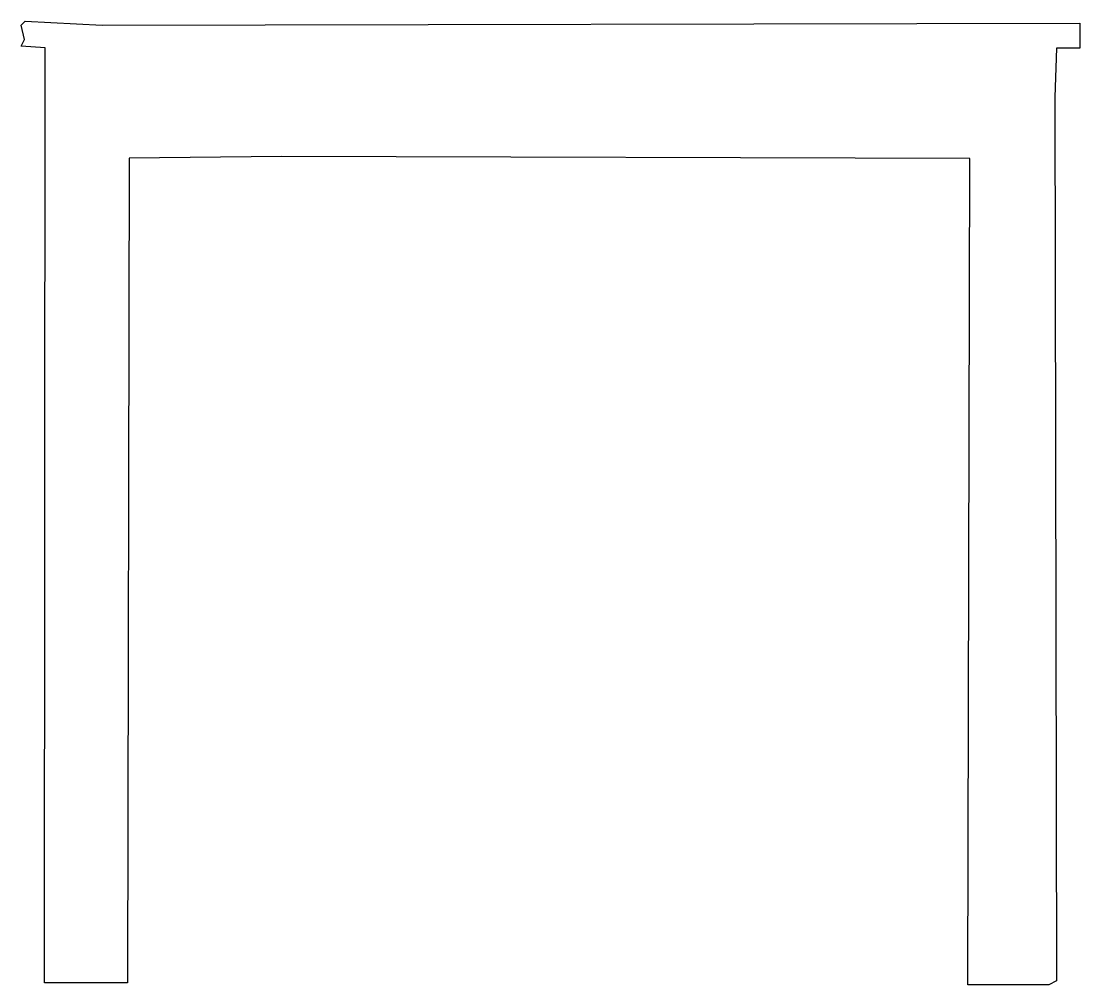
# Model space of a CAD drawing. Header units: millimetres. Extents: x -411 to 411, y 2 to 750.
import ezdxf

# ---------------------------------------------------------------- set-up
doc = ezdxf.new("R2010")
doc.units = ezdxf.units.MM
doc.layers.add('ALMOND-DRAW-PROFILE', color=7, linetype='Continuous', lineweight=25)

msp = doc.modelspace()

# ---------------------------------------------------------------- linework, layer by layer
at = {"layer": 'ALMOND-DRAW-PROFILE'}
msp.add_lwpolyline([(-328.5, 3), (-393, 3), (-392.35, 729.33), (-411, 730.5), (-408.33, 735.83), (-411, 747), (-408, 750), (-348, 747), (411, 748.5), (411, 729), (392.94, 729), (391.53, 690.87), (393, 4.5), (387, 1.5), (324, 1.5), (325.5, 643.22), (-208.88, 644.97), (-327.07, 643.5)], close=True, dxfattribs=at)

doc.saveas('drawing.dxf')
